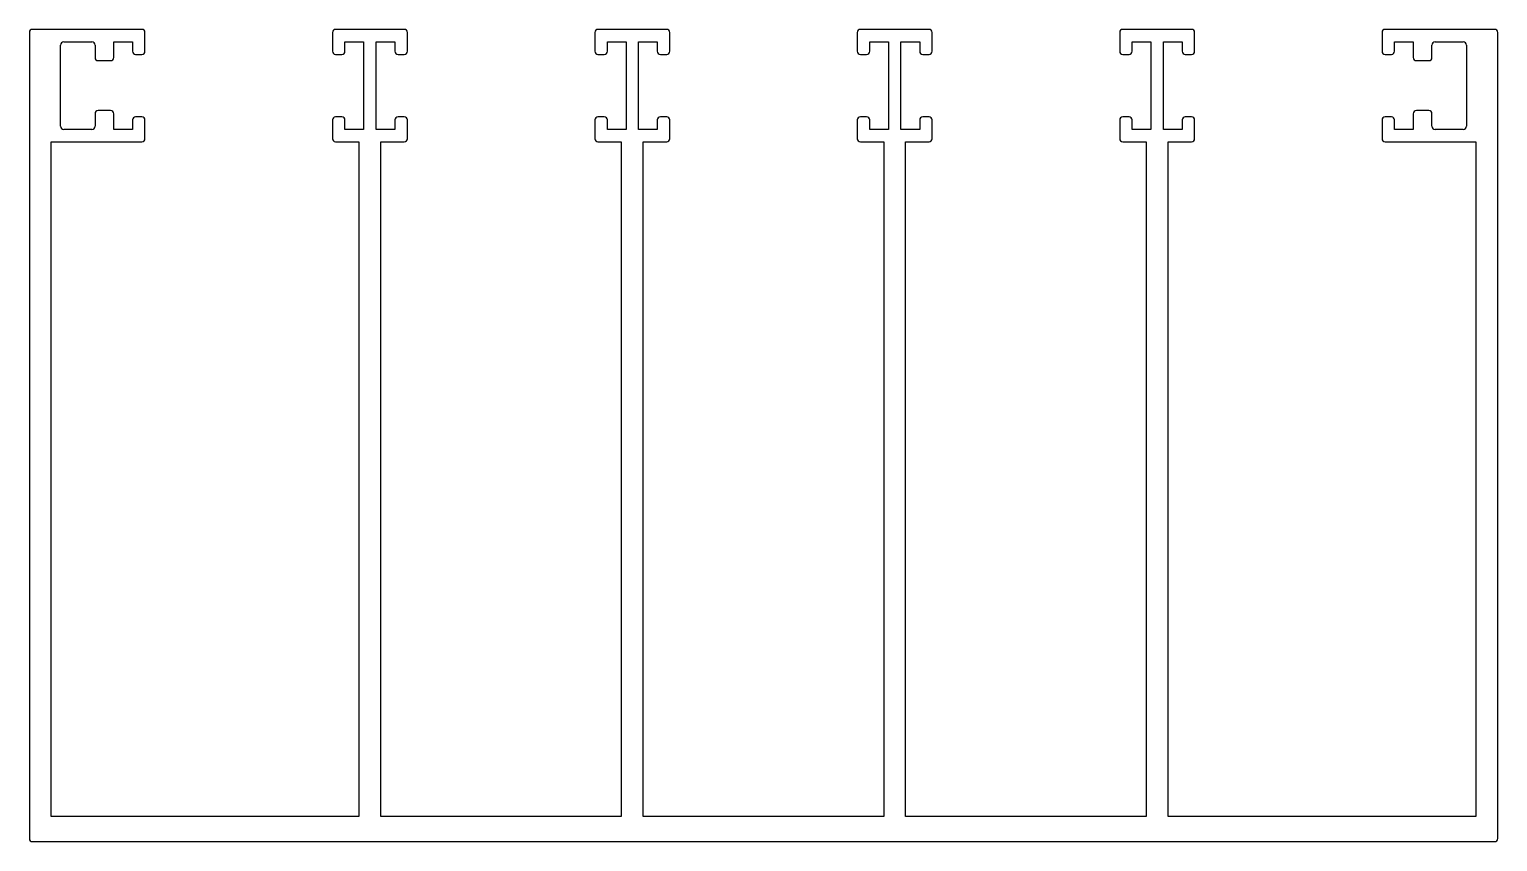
# Model space of a CAD drawing. Extents: x 2 to 120, y 2 to 67.
import ezdxf

# ---------------------------------------------------------------- set-up
doc = ezdxf.new("R2010")
doc.units = 0
doc.layers.get('0').update_dxf_attribs({"linetype": 'CONTINUOUS'})

msp = doc.modelspace()

# ---------------------------------------------------------------- linework, layer by layer
for p, q in [((11.5, 67.17), (2.75, 67.17)), ((32.5, 67.17), (27, 67.17)), ((53.5, 67.17), (48, 67.17)), ((74.5, 67.17), (69, 67.17)), ((95.5, 67.17), (90, 67.17)), ((119.75, 67.17), (111, 67.17)), ((2.5, 66.92), (2.5, 2.42)), ((5, 59.42), (5, 65.92)), ((5.25, 66.17), (7.5, 66.17)), ((7.75, 65.92), (7.75, 64.92)), ((9.25, 64.92), (9.25, 66.17)), ((9.25, 66.17), (10.75, 66.17)), ((10.75, 66.17), (10.75, 65.42)), ((11.75, 65.42), (11.75, 66.92)), ((26.75, 66.92), (26.75, 65.42)), ((27.75, 65.42), (27.75, 66.17)), ((27.75, 66.17), (29.25, 66.17)), ((29.25, 66.17), (29.25, 59.17)), ((30.25, 59.17), (30.25, 66.17)), ((30.25, 66.17), (31.75, 66.17)), ((31.75, 66.17), (31.75, 65.42)), ((32.75, 65.42), (32.75, 66.92)), ((47.75, 66.92), (47.75, 65.42)), ((48.75, 65.42), (48.75, 66.17)), ((48.75, 66.17), (50.25, 66.17)), ((50.25, 66.17), (50.25, 59.17)), ((51.25, 59.17), (51.25, 66.17)), ((51.25, 66.17), (52.75, 66.17)), ((52.75, 66.17), (52.75, 65.42)), ((53.75, 65.42), (53.75, 66.92)), ((68.75, 66.92), (68.75, 65.42)), ((69.75, 65.42), (69.75, 66.17)), ((69.75, 66.17), (71.25, 66.17)), ((71.25, 66.17), (71.25, 59.17)), ((72.25, 59.17), (72.25, 66.17)), ((72.25, 66.17), (73.75, 66.17)), ((73.75, 66.17), (73.75, 65.42)), ((74.75, 65.42), (74.75, 66.92)), ((89.75, 66.92), (89.75, 65.42)), ((90.75, 65.42), (90.75, 66.17)), ((90.75, 66.17), (92.25, 66.17)), ((92.25, 66.17), (92.25, 59.17)), ((93.25, 59.17), (93.25, 66.17)), ((93.25, 66.17), (94.75, 66.17)), ((94.75, 66.17), (94.75, 65.42)), ((95.75, 65.42), (95.75, 66.92)), ((110.75, 66.92), (110.75, 65.42)), ((111.75, 65.42), (111.75, 66.17)), ((111.75, 66.17), (113.25, 66.17)), ((113.25, 66.17), (113.25, 64.92)), ((114.74, 64.92), (114.74, 65.92)), ((114.99, 66.17), (117.25, 66.17)), ((117.5, 65.92), (117.5, 59.42)), ((120, 2.42), (120, 66.92)), ((8, 64.67), (9, 64.67)), ((11, 65.17), (11.5, 65.17)), ((27, 65.17), (27.5, 65.17)), ((32, 65.17), (32.5, 65.17)), ((48, 65.17), (48.5, 65.17)), ((53, 65.17), (53.5, 65.17)), ((69, 65.17), (69.5, 65.17)), ((74, 65.17), (74.5, 65.17)), ((90, 65.17), (90.5, 65.17)), ((95, 65.17), (95.5, 65.17)), ((111, 65.17), (111.5, 65.17)), ((113.5, 64.67), (114.49, 64.67)), ((7.75, 60.42), (7.75, 59.42)), ((9, 60.67), (8, 60.67)), ((9.25, 59.17), (9.25, 60.42)), ((11.5, 60.17), (11, 60.17)), ((27.5, 60.17), (27, 60.17)), ((32.5, 60.17), (32, 60.17)), ((48.5, 60.17), (48, 60.17)), ((53.5, 60.17), (53, 60.17)), ((69.5, 60.17), (69, 60.17)), ((74.5, 60.17), (74, 60.17)), ((90.5, 60.17), (90, 60.17)), ((95.5, 60.17), (95, 60.17)), ((111.5, 60.17), (111, 60.17)), ((113.25, 60.42), (113.25, 59.17)), ((114.49, 60.67), (113.5, 60.67)), ((114.74, 59.42), (114.74, 60.42)), ((7.5, 59.17), (5.25, 59.17)), ((10.75, 59.17), (9.25, 59.17)), ((10.75, 59.92), (10.75, 59.17)), ((11.75, 58.42), (11.75, 59.92)), ((26.75, 59.92), (26.75, 58.42)), ((27.75, 59.17), (27.75, 59.92)), ((29.25, 59.17), (27.75, 59.17)), ((31.75, 59.17), (30.25, 59.17)), ((31.75, 59.92), (31.75, 59.17)), ((32.75, 58.42), (32.75, 59.92)), ((47.75, 59.92), (47.75, 58.42)), ((48.75, 59.17), (48.75, 59.92)), ((50.25, 59.17), (48.75, 59.17)), ((52.75, 59.17), (51.25, 59.17)), ((52.75, 59.92), (52.75, 59.17)), ((53.75, 58.42), (53.75, 59.92)), ((68.75, 59.92), (68.75, 58.42)), ((69.75, 59.17), (69.75, 59.92)), ((71.25, 59.17), (69.75, 59.17)), ((73.75, 59.17), (72.25, 59.17)), ((73.75, 59.92), (73.75, 59.17)), ((74.75, 58.42), (74.75, 59.92)), ((89.75, 59.92), (89.75, 58.42)), ((90.75, 59.17), (90.75, 59.92)), ((92.25, 59.17), (90.75, 59.17)), ((94.75, 59.17), (93.25, 59.17)), ((94.75, 59.92), (94.75, 59.17)), ((95.75, 58.42), (95.75, 59.92)), ((110.75, 59.92), (110.75, 58.42)), ((111.75, 59.17), (111.75, 59.92)), ((113.25, 59.17), (111.75, 59.17)), ((117.25, 59.17), (114.99, 59.17)), ((4.25, 4.17), (4.25, 58.17)), ((4.25, 58.17), (11.5, 58.17)), ((27, 58.17), (28.87, 58.17)), ((28.87, 58.17), (28.87, 4.17)), ((30.62, 4.17), (30.62, 58.17)), ((30.62, 58.17), (32.5, 58.17)), ((48, 58.17), (49.87, 58.17)), ((49.87, 58.17), (49.87, 4.17)), ((51.62, 4.17), (51.62, 58.17)), ((51.62, 58.17), (53.5, 58.17)), ((69, 58.17), (70.87, 58.17)), ((70.87, 58.17), (70.87, 4.17)), ((72.62, 4.17), (72.62, 58.17)), ((72.62, 58.17), (74.5, 58.17)), ((90, 58.17), (91.87, 58.17)), ((91.87, 58.17), (91.87, 4.17)), ((93.62, 4.17), (93.62, 58.17)), ((93.62, 58.17), (95.5, 58.17)), ((111, 58.17), (118.25, 58.17)), ((118.25, 58.17), (118.25, 4.17)), ((28.87, 4.17), (4.25, 4.17)), ((49.87, 4.17), (30.62, 4.17)), ((70.87, 4.17), (51.62, 4.17)), ((91.87, 4.17), (72.62, 4.17)), ((118.25, 4.17), (93.62, 4.17)), ((2.75, 2.17), (119.75, 2.17))]:
    msp.add_line(p, q)
for centre, start, end in [((2.75, 66.92), 90, 180), ((11.5, 66.92), 0, 90), ((27, 66.92), 90, 180), ((32.5, 66.92), 0, 90), ((48, 66.92), 90, 180), ((53.5, 66.92), 0, 90), ((69, 66.92), 90, 180), ((74.5, 66.92), 0, 90), ((90, 66.92), 90, 180), ((95.5, 66.92), 0, 90), ((111, 66.92), 90, 180), ((119.75, 66.92), 0, 90), ((5.25, 65.92), 90, 180), ((7.5, 65.92), 360, 90), ((114.99, 65.92), 90, 180), ((117.25, 65.92), 360, 90), ((8, 64.92), 180, 270), ((9, 64.92), 270, 0), ((11, 65.42), 180, 270), ((11.5, 65.42), 270, 0), ((27, 65.42), 180, 270), ((27.5, 65.42), 270, 0), ((32, 65.42), 180, 270), ((32.5, 65.42), 270, 0), ((48, 65.42), 180, 270), ((48.5, 65.42), 270, 0), ((53, 65.42), 180, 270), ((53.5, 65.42), 270, 0), ((69, 65.42), 180, 270), ((69.5, 65.42), 270, 0), ((74, 65.42), 180, 270), ((74.5, 65.42), 270, 0), ((90, 65.42), 180, 270), ((90.5, 65.42), 270, 0), ((95, 65.42), 180, 270), ((95.5, 65.42), 270, 0), ((111, 65.42), 180, 270), ((111.5, 65.42), 270, 0), ((113.5, 64.92), 180, 270), ((114.49, 64.92), 270, 0), ((8, 60.42), 90, 180), ((9, 60.42), 0, 90), ((11, 59.92), 90, 180), ((11.5, 59.92), 0, 90), ((27, 59.92), 90, 180), ((27.5, 59.92), 0, 90), ((32, 59.92), 90, 180), ((32.5, 59.92), 0, 90), ((48, 59.92), 90, 180), ((48.5, 59.92), 0, 90), ((53, 59.92), 90, 180), ((53.5, 59.92), 0, 90), ((69, 59.92), 90, 180), ((69.5, 59.92), 0, 90), ((74, 59.92), 90, 180), ((74.5, 59.92), 0, 90), ((90, 59.92), 90, 180), ((90.5, 59.92), 0, 90), ((95, 59.92), 90, 180), ((95.5, 59.92), 0, 90), ((111, 59.92), 90, 180), ((111.5, 59.92), 0, 90), ((113.5, 60.42), 90, 180), ((114.49, 60.42), 0, 90), ((5.25, 59.42), 180, 270), ((7.5, 59.42), 270, 0), ((114.99, 59.42), 180, 270), ((117.25, 59.42), 270, 0), ((11.5, 58.42), 270, 0), ((27, 58.42), 180, 270), ((32.5, 58.42), 270, 0), ((48, 58.42), 180, 270), ((53.5, 58.42), 270, 0), ((69, 58.42), 180, 270), ((74.5, 58.42), 270, 0), ((90, 58.42), 180, 270), ((95.5, 58.42), 270, 0), ((111, 58.42), 180, 270), ((2.75, 2.42), 180, 270), ((119.75, 2.42), 270, 0)]:
    msp.add_arc(centre, 0.25, start, end)

doc.saveas('drawing.dxf')
